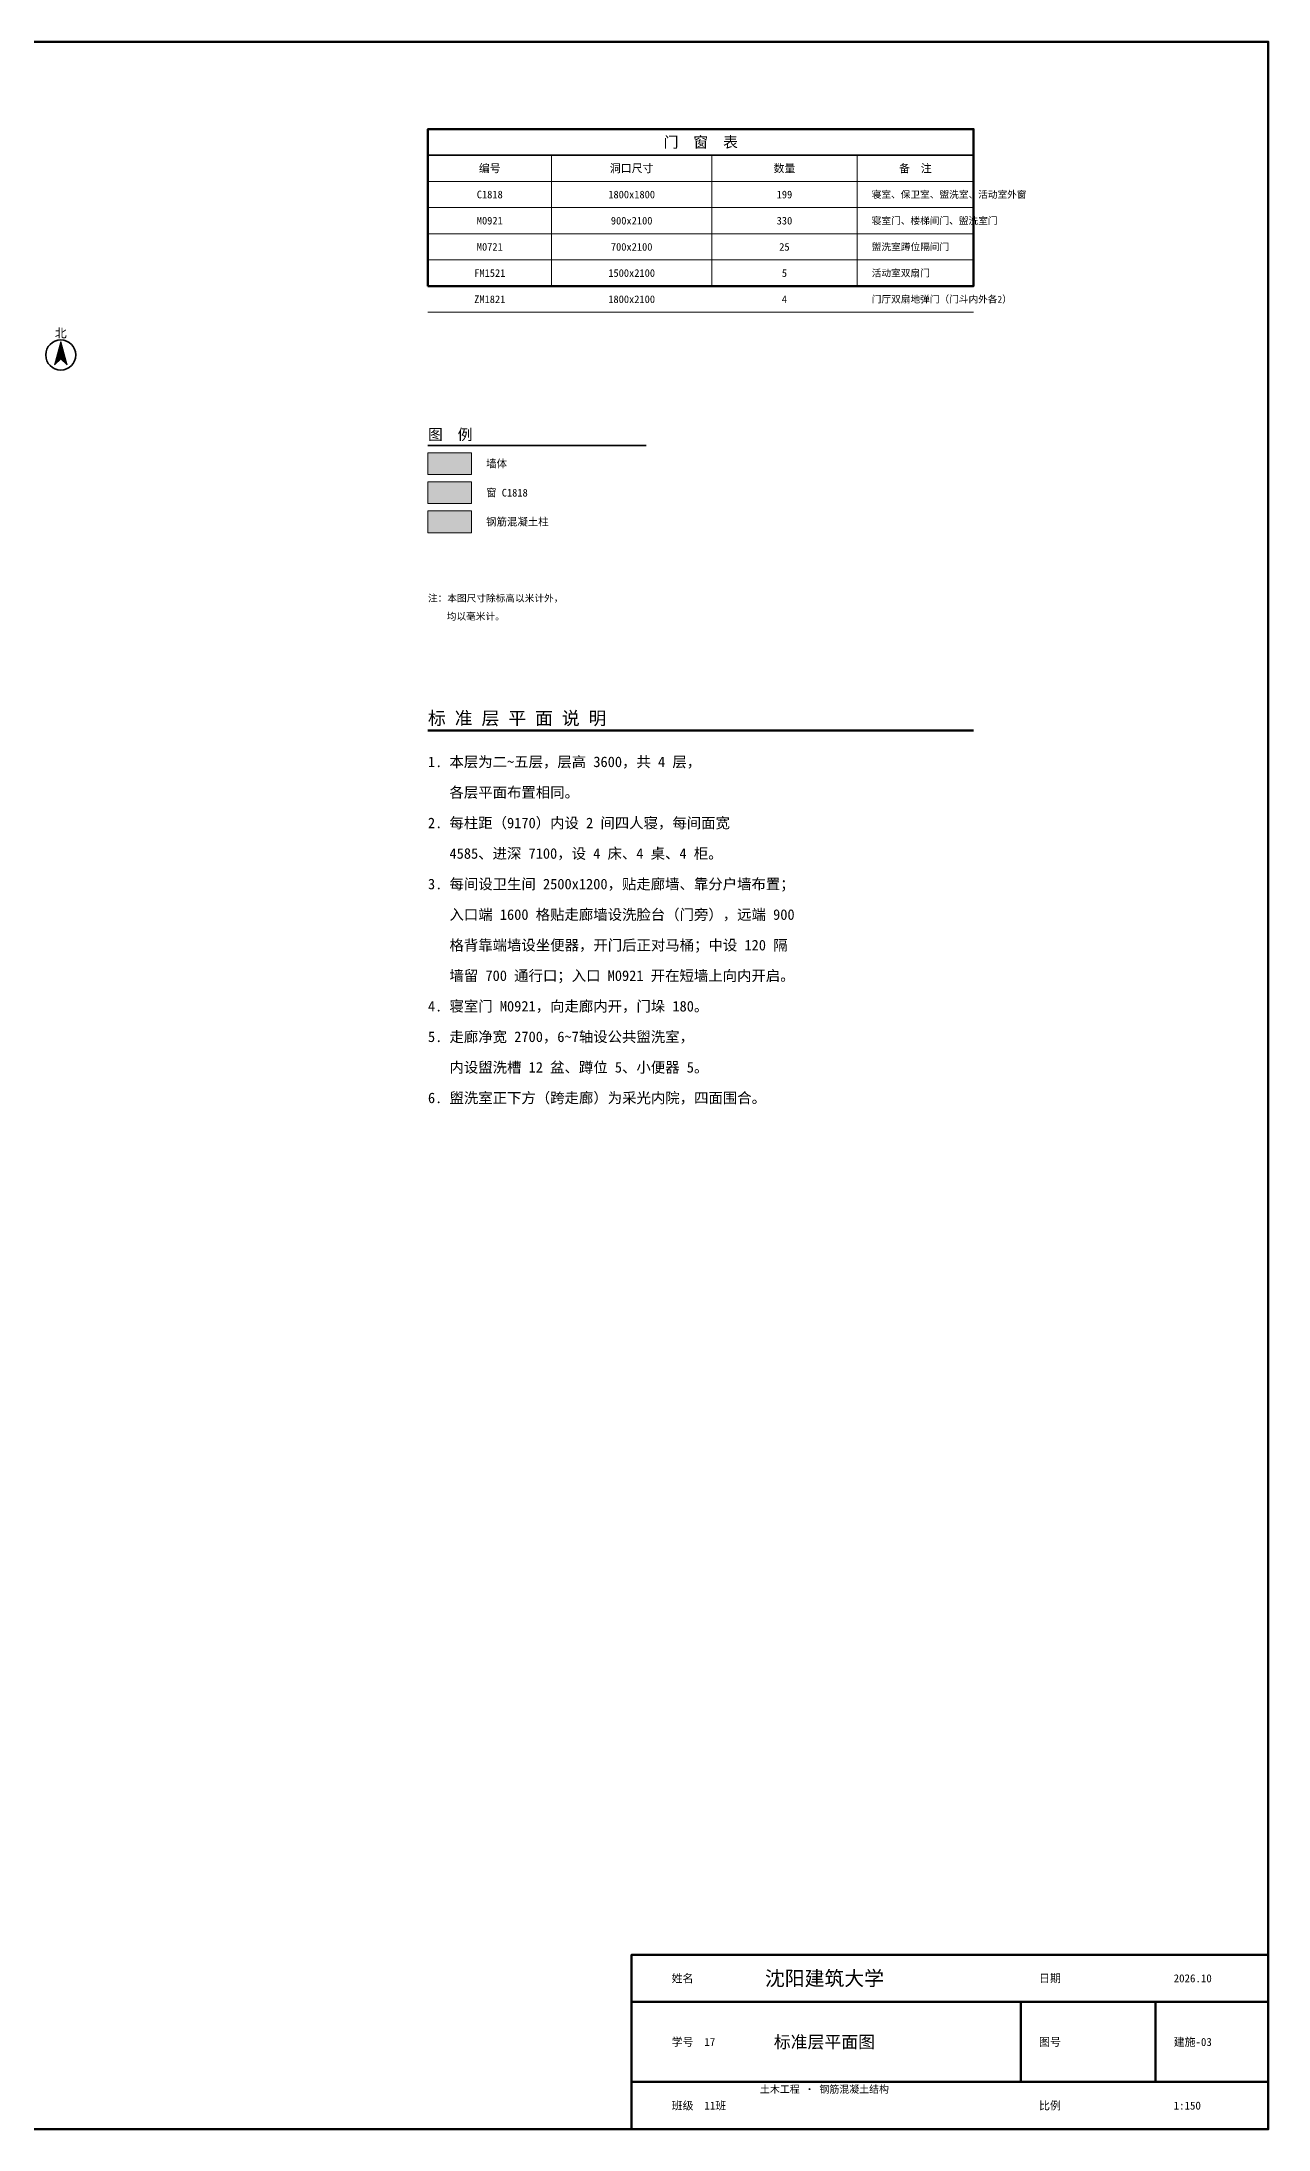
# Model space of a CAD drawing. Header units: millimetres. Extents: x -765001 to 8514001, y -765001 to 8412001.
# Drawn here: x 74075 to 124650, y 1500 to 87600 of the extents above; entities that cross this region are included whole.
import ezdxf
from ezdxf.enums import TextEntityAlignment as Align

# ---------------------------------------------------------------- set-up
doc = ezdxf.new("R2010")
doc.units = ezdxf.units.MM
doc.header["$LTSCALE"] = 3000
for name, color, linetype, lineweight in [('A-ANNO-TEXT', 7, 'CONTINUOUS', 13), ('A-ANNO-THIN', 7, 'CONTINUOUS', 9), ('A-DOOR', 7, 'CONTINUOUS', 35), ('A-FLOR', 7, 'CONTINUOUS', 18), ('A-HATCH', 8, 'CONTINUOUS', 9), ('A-WALL', 7, 'CONTINUOUS', 50)]:
    doc.layers.add(name, color=color, linetype=linetype, lineweight=lineweight)
doc.styles.add('HZ', font='simsun.ttc')
doc.styles.add('HZHT', font='simhei.ttf')

msp = doc.modelspace()

# ---------------------------------------------------------------- hatches: boundary and pattern name
at = {"layer": 'A-HATCH'}
h = msp.add_hatch(color=8, dxfattribs=at)
h.dxf.hatch_style = 1
h.paths.add_polyline_path([(74860, 75240), (74600, 74280), (74860, 74520), (75120, 74280)])
h = msp.add_hatch(color=254, dxfattribs=at)
h.dxf.hatch_style = 1
h.paths.add_polyline_path([(90000, 69750), (91800, 69750), (91800, 70650), (90000, 70650)])
h = msp.add_hatch(color=7, dxfattribs=at)
h.dxf.hatch_style = 1
h.paths.add_polyline_path([(90000, 68550), (91800, 68550), (91800, 69450), (90000, 69450)])
h = msp.add_hatch(color=8, dxfattribs=at)
h.dxf.hatch_style = 1
h.paths.add_polyline_path([(90000, 67350), (91800, 67350), (91800, 68250), (90000, 68250)])

# ---------------------------------------------------------------- linework, layer by layer
at = {"layer": 'A-ANNO-THIN'}
msp.add_lwpolyline([(74860, 75240), (74600, 74280), (74860, 74520), (75120, 74280)], close=True, dxfattribs=at)
at = {"layer": 'A-DOOR'}
for p, q in [((90000, 82920), (112500, 82920)), ((90000, 70950), (99000, 70950))]:
    msp.add_line(p, q, dxfattribs=at)
msp.add_circle((74860, 74680), 620, dxfattribs=at)
at = {"layer": 'A-FLOR'}
for p, q in [((95100, 82920), (95100, 77520)), ((101700, 82920), (101700, 77520)), ((107700, 82920), (107700, 77520)), ((90000, 81840), (112500, 81840)), ((90000, 80760), (112500, 80760)), ((90000, 79680), (112500, 79680)), ((90000, 78600), (112500, 78600)), ((90000, 77520), (112500, 77520)), ((90000, 76440), (112500, 76440))]:
    msp.add_line(p, q, dxfattribs=at)
for points in [[(90000, 69750), (91800, 69750), (91800, 70650), (90000, 70650)], [(90000, 68550), (91800, 68550), (91800, 69450), (90000, 69450)], [(90000, 67350), (91800, 67350), (91800, 68250), (90000, 68250)]]:
    msp.add_lwpolyline(points, close=True, dxfattribs=at)
at = {"layer": 'A-WALL'}
for p, q in [((90000, 59190), (112500, 59190)), ((98400, 6750), (124650, 6750)), ((114450, 3450), (114450, 6750)), ((120000, 3450), (120000, 6750)), ((98400, 3450), (124650, 3450))]:
    msp.add_line(p, q, dxfattribs=at)
for points in [[(1500, 1500), (124650, 1500), (124650, 87600), (1500, 87600)], [(3750, 1500), (124650, 1500), (124650, 87600), (3750, 87600)], [(90000, 77520), (112500, 77520), (112500, 84000), (90000, 84000)], [(98400, 1500), (124650, 1500), (124650, 8700), (98400, 8700)]]:
    msp.add_lwpolyline(points, close=True, dxfattribs=at)

# ---------------------------------------------------------------- texts
at = {"layer": 'A-ANNO-TEXT'}
for s, height, style, p in [('门  窗  表', 450, 'HZHT', (101250, 83460)), ('编号', 330, 'HZ', (92550, 82380)), ('洞口尺寸', 330, 'HZ', (98400, 82380)), ('数量', 330, 'HZ', (104700, 82380)), ('备  注', 330, 'HZ', (110100, 82380)), ('C1818', 315, 'HZ', (92550, 81300)), ('1800x1800', 315, 'HZ', (98400, 81300)), ('199', 315, 'HZ', (104700, 81300)), ('M0921', 315, 'HZ', (92550, 80220)), ('900x2100', 315, 'HZ', (98400, 80220)), ('330', 315, 'HZ', (104700, 80220)), ('M0721', 315, 'HZ', (92550, 79140)), ('700x2100', 315, 'HZ', (98400, 79140)), ('25', 315, 'HZ', (104700, 79140)), ('FM1521', 315, 'HZ', (92550, 78060)), ('1500x2100', 315, 'HZ', (98400, 78060)), ('5', 315, 'HZ', (104700, 78060)), ('ZM1821', 315, 'HZ', (92550, 76980)), ('1800x2100', 315, 'HZ', (98400, 76980)), ('4', 315, 'HZ', (104700, 76980)), ('北', 360, 'HZ', (74860, 75580)), ('沈阳建筑大学', 600, 'HZHT', (106350, 7725)), ('标准层平面图', 510, 'HZHT', (106350, 5100)), ('土木工程 · 钢筋混凝土结构', 300, 'HZ', (106350, 3150))]:
    msp.add_text(s, height=height, dxfattribs=dict(at, style=style)).set_placement(p, align=Align.MIDDLE_CENTER)
for s, height, style, p in [('寝室、保卫室、盥洗室、活动室外窗', 285, 'HZ', (108300, 81300)), ('寝室门、楼梯间门、盥洗室门', 285, 'HZ', (108300, 80220)), ('盥洗室蹲位隔间门', 285, 'HZ', (108300, 79140)), ('活动室双扇门', 285, 'HZ', (108300, 78060)), ('门厅双扇地弹门（门斗内外各2）', 285, 'HZ', (108300, 76980)), ('图  例', 450, 'HZHT', (90000, 71400)), ('墙体', 315, 'HZ', (92400, 70200)), ('窗 C1818', 315, 'HZ', (92400, 69000)), ('钢筋混凝土柱', 315, 'HZ', (92400, 67800)), ('注：本图尺寸除标高以米计外，', 285, 'HZ', (90000, 64650)), ('    均以毫米计。', 285, 'HZ', (90000, 63900)), ('标 准 层 平 面 说 明', 540, 'HZHT', (90000, 59700)), ('1. 本层为二~五层，层高 3600，共 4 层，', 435, 'HZ', (90000, 57900)), ('   各层平面布置相同。', 435, 'HZ', (90000, 56640)), ('2. 每柱距（9170）内设 2 间四人寝，每间面宽', 435, 'HZ', (90000, 55380)), ('   4585、进深 7100，设 4 床、4 桌、4 柜。', 435, 'HZ', (90000, 54120)), ('3. 每间设卫生间 2500x1200，贴走廊墙、靠分户墙布置；', 435, 'HZ', (90000, 52860)), ('   入口端 1600 格贴走廊墙设洗脸台（门旁），远端 900', 435, 'HZ', (90000, 51600)), ('   格背靠端墙设坐便器，开门后正对马桶；中设 120 隔', 435, 'HZ', (90000, 50340)), ('   墙留 700 通行口；入口 M0921 开在短墙上向内开启。', 435, 'HZ', (90000, 49080)), ('4. 寝室门 M0921，向走廊内开，门垛 180。', 435, 'HZ', (90000, 47820)), ('5. 走廊净宽 2700，6~7轴设公共盥洗室，', 435, 'HZ', (90000, 46560)), ('   内设盥洗槽 12 盆、蹲位 5、小便器 5。', 435, 'HZ', (90000, 45300)), ('6. 盥洗室正下方（跨走廊）为采光内院，四面围合。', 435, 'HZ', (90000, 44040)), ('姓名', 330, 'HZ', (100050, 7725)), ('日期', 330, 'HZ', (115200, 7725)), ('2026.10', 330, 'HZ', (120750, 7725)), ('学号  17', 330, 'HZ', (100050, 5100)), ('图号', 330, 'HZ', (115200, 5100)), ('建施-03', 330, 'HZ', (120750, 5100)), ('班级  11班', 330, 'HZ', (100050, 2475)), ('比例', 330, 'HZ', (115200, 2475)), ('1:150', 330, 'HZ', (120750, 2475))]:
    msp.add_text(s, height=height, dxfattribs=dict(at, style=style)).set_placement(p, align=Align.MIDDLE_LEFT)

doc.saveas('drawing.dxf')
